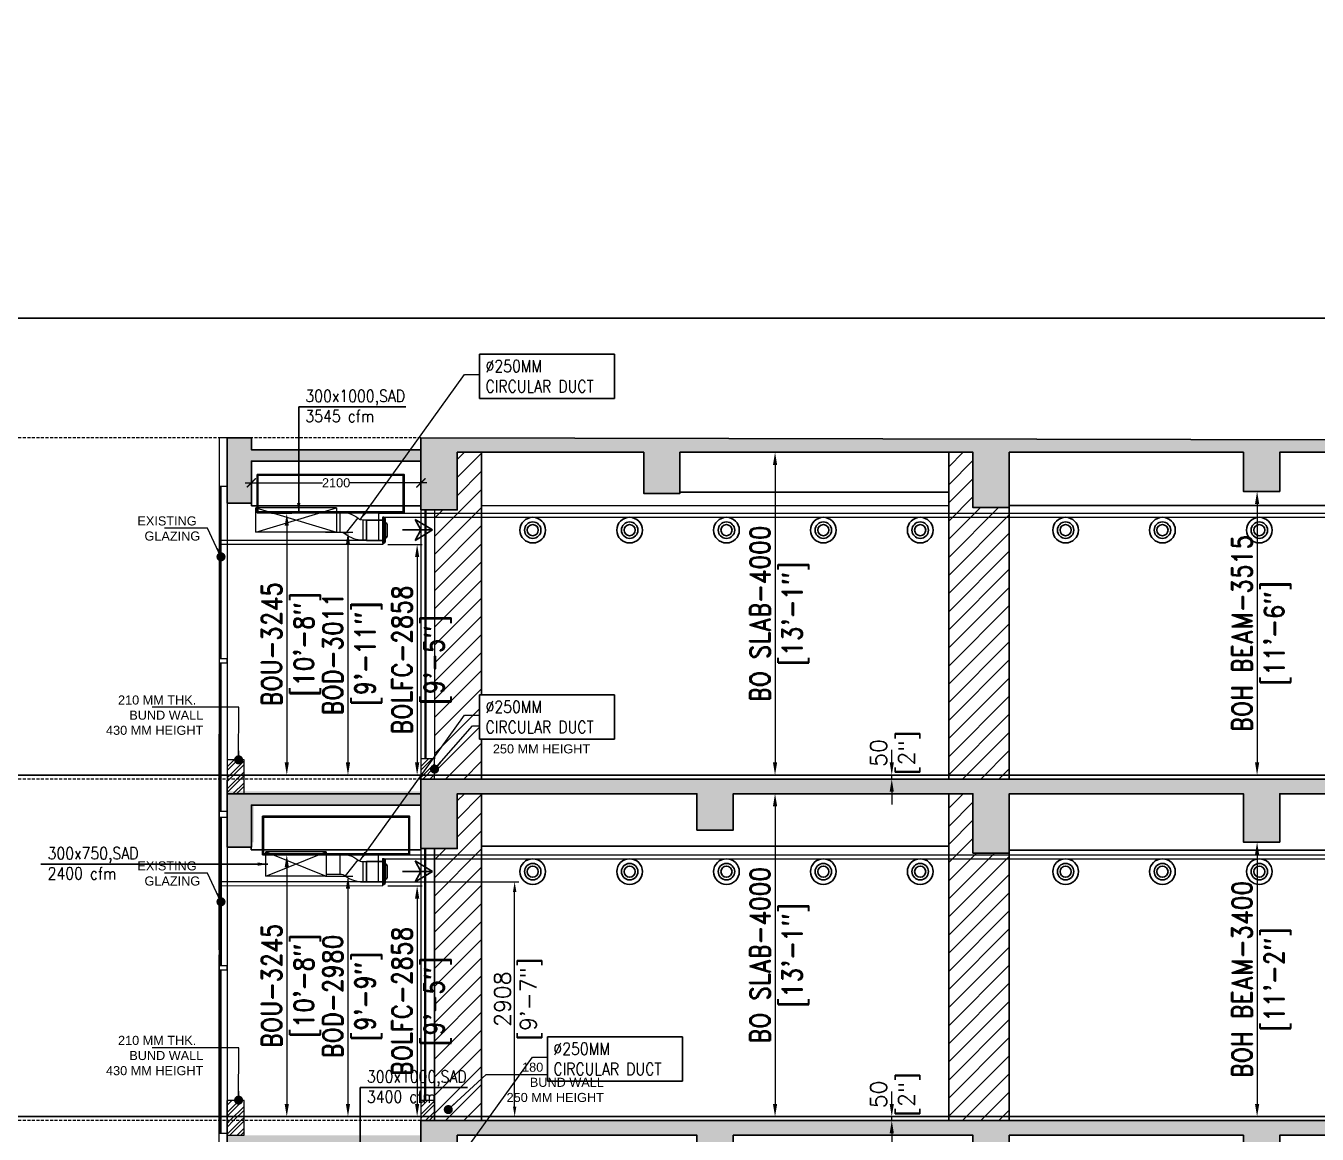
# Model space of a CAD drawing. Header units: millimetres. Extents: x -330573 to 5697, y 22061 to 198972.
# Drawn here: x -321418 to -305420, y 124768 to 138497 of the extents above; entities that cross this region are included whole.
import ezdxf

# ---------------------------------------------------------------- set-up
doc = ezdxf.new("R2010")
doc.units = ezdxf.units.MM
doc.linetypes.add('BORDERX2', pattern=[3.5, 1, -0.5, 1, -0.5, 0, -0.5])
doc.linetypes.add('DASHED', pattern=[0.75, 0.5, -0.25])
for name, color, linetype in [('AR-CALC', 7, 'Continuous'), ('DIM', 6, 'Continuous'), ('HAC', 1, 'Continuous'), ('HVAC SAD', 6, 'Continuous')]:
    doc.layers.add(name, color=color, linetype=linetype)
for name, color, linetype, lineweight in [('BEAM', 54, 'Continuous', 18), ('I-FLOR-TXT', 2, 'Continuous', 5), ('I-TXT', 2, 'Continuous', 5), ('S-ELEVATION LINE', 253, 'Continuous', 15), ('S-GRID', 8, 'BORDERX2', 0), ('S-Hatch', 8, 'Continuous', 5), ('VL-AC-DIM', 20, 'Continuous', 25), ('VL-AC-EQUIPMENT', 5, 'Continuous', 25), ('VL-AC-SA', 6, 'Continuous', 5), ('VL-AC-SA_TEXT_50', 7, 'Continuous', 25), ('VL-AC-SAT', 72, 'Continuous', 25), ('VL-FC', 21, 'Continuous', 18)]:
    doc.layers.add(name, color=color, linetype=linetype, lineweight=lineweight)
doc.layers.add('S-COL.', color=7, linetype='Continuous', true_color=0x0000fa)
doc.layers.add('S-SLAB', color=7, linetype='Continuous', true_color=0x8b9895)
doc.layers.add('S-EXISTING GLAZING', color=7, linetype='Continuous', lineweight=13, true_color=0x0bf4d8)
doc.styles.add('75', font='arial.ttf', dxfattribs={"height": 112.5})
doc.styles.add('ROMANS', font='romans.shx', dxfattribs={"height": 200})
doc.styles.get("Standard").update_dxf_attribs({"font": 'arial.ttf'})
doc.styles.add('VOLTAS - ROMAND', font='romand.shx', dxfattribs={"width": 0.85})
doc.dimstyles.new('Dim75', dxfattribs={"dimscale": 0, "dimtxt": 112.5, "dimasz": 112.5, "dimexe": 50, "dimexo": 50, "dimgap": 0.09, "dimtad": 0, "dimdec": 0, "dimrnd": 5, "dimzin": 0, "dimdsep": 46, "dimtxsty": '75', "dimblk": 'ARCHTICK', "dimcen": 0.09, "dimdle": 75, "dimclrd": 8, "dimclre": 8, "dimclrt": 2, "dimadec": 0, "dimazin": 0, "dimtfac": 1, "dimtdec": 0, "dimtofl": 0, "dimtmove": 0, "dimatfit": 3, "dimldrblk": 'DOT', "dimfxl": 1, "dimtolj": 1, "dimtzin": 0, "dimlwd": -1, "dimlwe": -1, "dimarcsym": 0})
doc.dimstyles.get("Standard").update_dxf_attribs({"dimtxt": 0.18, "dimasz": 0.18, "dimexe": 0.18, "dimexo": 0.0625, "dimgap": 0.09, "dimtad": 0, "dimtih": 1, "dimtoh": 1, "dimdec": 4, "dimzin": 0, "dimdsep": 46, "dimtxsty": 'Standard', "dimcen": 0.09, "dimadec": 0, "dimazin": 0, "dimtfac": 1, "dimtdec": 4, "dimtofl": 0, "dimtmove": 0, "dimatfit": 3, "dimfxl": 1, "dimtolj": 1, "dimtzin": 0, "dimarcsym": 0})
doc.dimstyles.new('VL_DIM', dxfattribs={"dimscale": 1.25, "dimtxt": 200, "dimasz": 125, "dimexe": 50, "dimexo": 50, "dimgap": 50, "dimtad": 1, "dimdec": 0, "dimrnd": 1, "dimzin": 9, "dimdsep": 46, "dimtxsty": 'ROMANS', "dimcen": 0.09, "dimdle": 35, "dimclrd": 7, "dimclre": 7, "dimclrt": 7, "dimadec": 0, "dimazin": 0, "dimtfac": 1, "dimtdec": 0, "dimtmove": 2, "dimatfit": 3, "dimfxl": 1, "dimtolj": 1, "dimtzin": 0, "dimlwd": 15, "dimlwe": 15, "dimarcsym": 1})
pattern_1 = [(45, (-95055.415, 264579.92), (-67.35192, 67.35192), []), (45, (-95010.51, 264579.92), (-67.35192, 67.35192), [])]

# ---------------------------------------------------------------- blocks, each defined once
blk = doc.blocks.new('_ArchTick')
at = {"color": 0, "linetype": 'ByBlock', "const_width": 0.15}
blk.add_lwpolyline([(-0.5, -0.5), (0.5, 0.5)], dxfattribs=at)
blk = doc.blocks.new('*D68')
at = {"layer": 'BEAM', "color": 8, "transparency": 16777216}
for p, q in [((-316747, 104599), (-315791, 104599)), ((-316672, 104599), (-316672, 104549)), ((-314497, 104599), (-315453, 104599)), ((-314572, 104599), (-314572, 104549))]:
    blk.add_line(p, q, dxfattribs=at)
at = {"layer": 'Defpoints', "color": 0, "transparency": 16777216}
for p in [(-316672, 104608), (-314572, 104608), (-314572, 104599)]:
    blk.add_point(p, dxfattribs=at)
at = {"layer": 'BEAM', "color": 8, "transparency": 16777216, "xscale": 112.5, "yscale": 112.5, "zscale": 112.5, "rotation": 180}
blk.add_blockref('_ArchTick', (-316672, 104599), dxfattribs=at)
at = {"layer": 'BEAM', "color": 8, "transparency": 16777216, "xscale": 112.5, "yscale": 112.5, "zscale": 112.5}
blk.add_blockref('_ArchTick', (-314572, 104599), dxfattribs=at)
at = {"layer": 'BEAM', "color": 2, "transparency": 16777216, "insert": (-315622, 104599), "char_height": 112.5, "attachment_point": 5, "style": '75'}
blk.add_mtext('\\A1;2100', dxfattribs=at)
blk = doc.blocks.new('_Dot')
at = {"color": 0, "linetype": 'ByBlock', "lineweight": -2}
blk.add_line((-0.5, 0), (-1, 0), dxfattribs=at)
at = {"color": 0, "linetype": 'ByBlock', "lineweight": 0, "const_width": 0.5}
blk.add_lwpolyline([(-0.25, 0, 1), (0.25, 0, 1)], format="xyb", close=True, dxfattribs=at)
blk = doc.blocks.new('*D74')
at = {"layer": 'AR-CALC', "color": 7, "lineweight": 15, "transparency": 16777216}
for p, q in [((-310690, 125142), (-310690, 125298)), ((-310709, 124985), (-310628, 124985)), ((-310690, 124935), (-310690, 124985)), ((-310709, 124935), (-310628, 124935)), ((-310690, 124779), (-310690, 124623))]:
    blk.add_line(p, q, dxfattribs=at)
at = {"layer": 'AR-CALC', "color": 7, "transparency": 16777216}
for points in [[(-310716, 125142), (-310664, 125142), (-310690, 124985)], [(-310716, 124779), (-310664, 124779), (-310690, 124935)]]:
    blk.add_solid(points, dxfattribs=at)
at = {"layer": 'Defpoints', "color": 0, "transparency": 16777216}
for p in [(-310772, 124985), (-310690, 124985), (-310772, 124935)]:
    blk.add_point(p, dxfattribs=at)
at = {"layer": 'AR-CALC', "color": 7, "transparency": 16777216, "char_height": 200, "attachment_point": 5, "rotation": 90, "style": 'ROMANS'}
for s, insert in [('\\A1;[2"]', (-310475, 125260)), ('\\A1;50', (-310853, 125260))]:
    blk.add_mtext(s, dxfattribs=dict(at, insert=insert))
blk = doc.blocks.new('A$C364F0CCE')
at = {"layer": 'VL-AC-SAT'}
for radius in [159, 102, 69]:
    blk.add_circle((0, 0), radius, dxfattribs=at)
blk = doc.blocks.new('*D75')
at = {"layer": 'AR-CALC', "color": 7, "lineweight": 15, "transparency": 16777216}
for p, q in [((-310690, 129372), (-310690, 129528)), ((-310709, 129215), (-310628, 129215)), ((-310709, 129165), (-310628, 129165)), ((-310690, 129165), (-310690, 129215)), ((-310690, 129009), (-310690, 128853))]:
    blk.add_line(p, q, dxfattribs=at)
at = {"layer": 'AR-CALC', "color": 7, "transparency": 16777216}
for points in [[(-310716, 129372), (-310664, 129372), (-310690, 129215)], [(-310716, 129009), (-310664, 129009), (-310690, 129165)]]:
    blk.add_solid(points, dxfattribs=at)
at = {"layer": 'Defpoints', "color": 0, "transparency": 16777216}
for p in [(-310772, 129215), (-310772, 129165), (-310690, 129215)]:
    blk.add_point(p, dxfattribs=at)
at = {"layer": 'AR-CALC', "color": 7, "transparency": 16777216, "char_height": 200, "attachment_point": 5, "rotation": 90, "style": 'ROMANS'}
for s, insert in [('\\A1;50', (-310853, 129490)), ('\\A1;[2"]', (-310475, 129490))]:
    blk.add_mtext(s, dxfattribs=dict(at, insert=insert))
blk = doc.blocks.new('A$C14FA655D')
at = {"layer": 'VL-AC-SAT'}
for p, q in [((215, 35), (215, -285)), ((215, 35), (230, 22)), ((816, -121), (603, 9)), ((603, 9), (672, -121)), ((255, -125), (255, -55)), ((255, -125), (255, -195)), ((816, -121), (445, -121)), ((445, -121), (816, -121)), ((816, -121), (445, -121)), ((445, -121), (816, -121)), ((816, -121), (603, -250)), ((603, -250), (672, -121)), ((215, -285), (230, -272))]:
    blk.add_line(p, q, dxfattribs=at)
blk.add_lwpolyline([(0, 0), (200, 0), (200, -250), (0, -250)], close=True, dxfattribs=at)
for points in [[(215, -285), (200, -285), (200, 35), (215, 35)], [(230, 22), (230, -272)]]:
    blk.add_lwpolyline(points, dxfattribs=at)
for centre, start, end in [((213, -61), 7.9087, 65.9574), ((213, -189), 294.0426, 352.0913)]:
    blk.add_arc(centre, 42.9, start, end, dxfattribs=at)
blk = doc.blocks.new('*D151')
at = {"layer": 'Defpoints', "color": 0, "transparency": 16777216}
for p in [(-317767, 127965), (-317427, 124985), (-317344, 124985)]:
    blk.add_point(p, dxfattribs=at)
at = {"layer": 'VL-AC-DIM', "color": 7, "lineweight": 15, "transparency": 16777216}
for p, q in [((-317705, 127965), (-317365, 127965)), ((-317427, 127809), (-317427, 125142)), ((-317406, 124985), (-317490, 124985))]:
    blk.add_line(p, q, dxfattribs=at)
at = {"layer": 'VL-AC-DIM', "color": 7, "transparency": 16777216}
for points in [[(-317453, 127809), (-317401, 127809), (-317427, 127965)], [(-317453, 125142), (-317401, 125142), (-317427, 124985)]]:
    blk.add_solid(points, dxfattribs=at)
at = {"layer": 'VL-AC-DIM', "color": 7, "transparency": 16777216, "char_height": 250, "width": 717.21, "attachment_point": 5, "rotation": 90, "style": 'VOLTAS - ROMAND'}
for s, insert in [('\\A1;BOD-2980', (-317615, 126475)), ('\\A1;[9\'-9"]', (-317174, 126475))]:
    blk.add_mtext(s, dxfattribs=dict(at, insert=insert))
blk = doc.blocks.new('*D153')
at = {"layer": 'Defpoints', "color": 0, "transparency": 16777216}
for p in [(-306011, 128385), (-306164, 124985), (-306011, 124985)]:
    blk.add_point(p, dxfattribs=at)
at = {"layer": 'VL-AC-DIM', "color": 7, "lineweight": 15, "transparency": 16777216}
for p, q in [((-306074, 128385), (-306226, 128385)), ((-306164, 128229), (-306164, 125142)), ((-306074, 124985), (-306226, 124985))]:
    blk.add_line(p, q, dxfattribs=at)
at = {"layer": 'VL-AC-DIM', "color": 7, "transparency": 16777216}
for points in [[(-306190, 128229), (-306138, 128229), (-306164, 128385)], [(-306190, 125142), (-306138, 125142), (-306164, 124985)]]:
    blk.add_solid(points, dxfattribs=at)
at = {"layer": 'VL-AC-DIM', "color": 7, "transparency": 16777216, "char_height": 250, "attachment_point": 5, "rotation": 90, "style": 'VOLTAS - ROMAND'}
for s, insert in [('\\A1;BOH BEAM-3400', (-306351, 126685)), ('\\A1;[11\'-2"]', (-305911, 126685))]:
    blk.add_mtext(s, dxfattribs=dict(at, insert=insert))
blk = doc.blocks.new('*D154')
at = {"layer": 'Defpoints', "color": 0, "transparency": 16777216}
for p in [(-311983, 128985), (-312136, 124985), (-311983, 124985)]:
    blk.add_point(p, dxfattribs=at)
at = {"layer": 'VL-AC-DIM', "color": 7, "lineweight": 15, "transparency": 16777216}
for p, q in [((-312046, 128985), (-312198, 128985)), ((-312136, 128829), (-312136, 125142)), ((-312046, 124985), (-312198, 124985))]:
    blk.add_line(p, q, dxfattribs=at)
at = {"layer": 'VL-AC-DIM', "color": 7, "transparency": 16777216}
for points in [[(-312162, 128829), (-312110, 128829), (-312136, 128985)], [(-312162, 125142), (-312110, 125142), (-312136, 124985)]]:
    blk.add_solid(points, dxfattribs=at)
at = {"layer": 'VL-AC-DIM', "color": 7, "transparency": 16777216, "char_height": 250, "attachment_point": 5, "rotation": 90, "style": 'VOLTAS - ROMAND'}
for s, insert in [('\\A1;BO SLAB-4000', (-312323, 126985)), ('\\A1;[13\'-1"]', (-311883, 126985))]:
    blk.add_mtext(s, dxfattribs=dict(at, insert=insert))
blk = doc.blocks.new('*D155')
at = {"layer": 'Defpoints', "color": 0, "transparency": 16777216}
for p in [(-318435, 128230), (-318185, 124985), (-318101, 124985)]:
    blk.add_point(p, dxfattribs=at)
at = {"layer": 'VL-AC-DIM', "color": 7, "lineweight": 15, "transparency": 16777216}
for p, q in [((-318373, 128230), (-318122, 128230)), ((-318185, 128074), (-318185, 125142)), ((-318164, 124985), (-318247, 124985))]:
    blk.add_line(p, q, dxfattribs=at)
at = {"layer": 'VL-AC-DIM', "color": 7, "transparency": 16777216}
for points in [[(-318211, 128074), (-318159, 128074), (-318185, 128230)], [(-318211, 125142), (-318159, 125142), (-318185, 124985)]]:
    blk.add_solid(points, dxfattribs=at)
at = {"layer": 'VL-AC-DIM', "color": 7, "transparency": 16777216, "char_height": 250, "width": 717.21, "attachment_point": 5, "rotation": 90, "style": 'VOLTAS - ROMAND'}
for s, insert in [('\\A1;BOU-3245', (-318372, 126608)), ('\\A1;[10\'-8"]', (-317932, 126608))]:
    blk.add_mtext(s, dxfattribs=dict(at, insert=insert))
blk = doc.blocks.new('*D156')
at = {"layer": 'Defpoints', "color": 0, "transparency": 16777216}
for p in [(-317767, 132226), (-317427, 129215), (-317344, 129215)]:
    blk.add_point(p, dxfattribs=at)
at = {"layer": 'VL-AC-DIM', "color": 7, "lineweight": 15, "transparency": 16777216}
for p, q in [((-317705, 132226), (-317365, 132226)), ((-317427, 132070), (-317427, 129372)), ((-317406, 129215), (-317490, 129215))]:
    blk.add_line(p, q, dxfattribs=at)
at = {"layer": 'VL-AC-DIM', "color": 7, "transparency": 16777216}
for points in [[(-317453, 132070), (-317401, 132070), (-317427, 132226)], [(-317453, 129372), (-317401, 129372), (-317427, 129215)]]:
    blk.add_solid(points, dxfattribs=at)
at = {"layer": 'VL-AC-DIM', "color": 7, "transparency": 16777216, "char_height": 250, "width": 717.21, "attachment_point": 5, "rotation": 90, "style": 'VOLTAS - ROMAND'}
for s, insert in [('\\A1;BOD-3011', (-317615, 130721)), ('\\A1;[9\'-11"]', (-317174, 130721))]:
    blk.add_mtext(s, dxfattribs=dict(at, insert=insert))
blk = doc.blocks.new('*D158')
at = {"layer": 'Defpoints', "color": 0, "transparency": 16777216}
for p in [(-306011, 132730), (-306164, 129215), (-306011, 129215)]:
    blk.add_point(p, dxfattribs=at)
at = {"layer": 'VL-AC-DIM', "color": 7, "lineweight": 15, "transparency": 16777216}
for p, q in [((-306074, 132730), (-306226, 132730)), ((-306164, 132574), (-306164, 129372)), ((-306074, 129215), (-306226, 129215))]:
    blk.add_line(p, q, dxfattribs=at)
at = {"layer": 'VL-AC-DIM', "color": 7, "transparency": 16777216}
for points in [[(-306190, 132574), (-306138, 132574), (-306164, 132730)], [(-306190, 129372), (-306138, 129372), (-306164, 129215)]]:
    blk.add_solid(points, dxfattribs=at)
at = {"layer": 'VL-AC-DIM', "color": 7, "transparency": 16777216, "char_height": 250, "attachment_point": 5, "rotation": 90, "style": 'VOLTAS - ROMAND'}
for s, insert in [('\\A1;BOH BEAM-3515', (-306351, 130973)), ('\\A1;[11\'-6"]', (-305911, 130973))]:
    blk.add_mtext(s, dxfattribs=dict(at, insert=insert))
blk = doc.blocks.new('*D159')
at = {"layer": 'Defpoints', "color": 0, "transparency": 16777216}
for p in [(-311983, 133215), (-312136, 129215), (-311983, 129215)]:
    blk.add_point(p, dxfattribs=at)
at = {"layer": 'VL-AC-DIM', "color": 7, "lineweight": 15, "transparency": 16777216}
for p, q in [((-312046, 133215), (-312198, 133215)), ((-312136, 133059), (-312136, 129372)), ((-312046, 129215), (-312198, 129215))]:
    blk.add_line(p, q, dxfattribs=at)
at = {"layer": 'VL-AC-DIM', "color": 7, "transparency": 16777216}
for points in [[(-312162, 133059), (-312110, 133059), (-312136, 133215)], [(-312162, 129372), (-312110, 129372), (-312136, 129215)]]:
    blk.add_solid(points, dxfattribs=at)
at = {"layer": 'VL-AC-DIM', "color": 7, "transparency": 16777216, "char_height": 250, "attachment_point": 5, "rotation": 90, "style": 'VOLTAS - ROMAND'}
for s, insert in [('\\A1;BO SLAB-4000', (-312323, 131215)), ('\\A1;[13\'-1"]', (-311883, 131215))]:
    blk.add_mtext(s, dxfattribs=dict(at, insert=insert))
blk = doc.blocks.new('*D160')
at = {"layer": 'Defpoints', "color": 0, "transparency": 16777216}
for p in [(-318435, 132460), (-318185, 129215), (-318101, 129215)]:
    blk.add_point(p, dxfattribs=at)
at = {"layer": 'VL-AC-DIM', "color": 7, "lineweight": 15, "transparency": 16777216}
for p, q in [((-318373, 132460), (-318122, 132460)), ((-318185, 132304), (-318185, 129372)), ((-318164, 129215), (-318247, 129215))]:
    blk.add_line(p, q, dxfattribs=at)
at = {"layer": 'VL-AC-DIM', "color": 7, "transparency": 16777216}
for points in [[(-318211, 132304), (-318159, 132304), (-318185, 132460)], [(-318211, 129372), (-318159, 129372), (-318185, 129215)]]:
    blk.add_solid(points, dxfattribs=at)
at = {"layer": 'VL-AC-DIM', "color": 7, "transparency": 16777216, "char_height": 250, "width": 717.21, "attachment_point": 5, "rotation": 90, "style": 'VOLTAS - ROMAND'}
for s, insert in [('\\A1;BOU-3245', (-318372, 130838)), ('\\A1;[10\'-8"]', (-317932, 130838))]:
    blk.add_mtext(s, dxfattribs=dict(at, insert=insert))
blk = doc.blocks.new('*D191')
at = {"layer": 'Defpoints', "color": 0, "transparency": 16777216}
for p in [(-316997, 132073), (-317377, 129215), (-316570, 129215)]:
    blk.add_point(p, dxfattribs=at)
at = {"layer": 'VL-AC-DIM', "color": 7, "lineweight": 15, "transparency": 16777216}
for p, q in [((-316934, 132073), (-316507, 132073)), ((-316570, 131917), (-316570, 129372)), ((-317314, 129215), (-316507, 129215))]:
    blk.add_line(p, q, dxfattribs=at)
at = {"layer": 'VL-AC-DIM', "color": 7, "transparency": 16777216}
for points in [[(-316596, 131917), (-316544, 131917), (-316570, 132073)], [(-316596, 129372), (-316544, 129372), (-316570, 129215)]]:
    blk.add_solid(points, dxfattribs=at)
at = {"layer": 'VL-AC-DIM', "color": 7, "transparency": 16777216, "char_height": 250, "attachment_point": 5, "rotation": 90, "style": 'VOLTAS - ROMAND'}
for s, insert in [('\\A1;BOLFC-2858', (-316757, 130644)), ('\\A1;[9\'-5"]', (-316317, 130644))]:
    blk.add_mtext(s, dxfattribs=dict(at, insert=insert))
blk = doc.blocks.new('*D278')
at = {"layer": 'Defpoints', "color": 0, "transparency": 16777216}
for p in [(-317097, 127894), (-315362, 127894), (-317025, 124985)]:
    blk.add_point(p, dxfattribs=at)
at = {"layer": 'VL-AC-SA', "color": 7, "lineweight": 15, "transparency": 16777216}
for p, q in [((-317047, 127894), (-315312, 127894)), ((-315362, 125110), (-315362, 127769)), ((-316975, 124985), (-315312, 124985))]:
    blk.add_line(p, q, dxfattribs=at)
at = {"layer": 'VL-AC-SA', "color": 7, "transparency": 16777216}
for points in [[(-315383, 127769), (-315341, 127769), (-315362, 127894)], [(-315383, 125110), (-315341, 125110), (-315362, 124985)]]:
    blk.add_solid(points, dxfattribs=at)
at = {"layer": 'VL-AC-SA', "color": 7, "transparency": 16777216, "char_height": 200, "attachment_point": 5, "rotation": 90, "style": 'ROMANS'}
for s, insert in [('\\A1;[9\'-7"]', (-315160, 126440)), ('\\A1;2908', (-315512, 126440))]:
    blk.add_mtext(s, dxfattribs=dict(at, insert=insert))
blk = doc.blocks.new('*D279')
at = {"layer": 'Defpoints', "color": 0, "transparency": 16777216}
for p in [(-316997, 127843), (-317377, 124985), (-316570, 124985)]:
    blk.add_point(p, dxfattribs=at)
at = {"layer": 'VL-AC-DIM', "color": 7, "lineweight": 15, "transparency": 16777216}
for p, q in [((-316934, 127843), (-316507, 127843)), ((-316570, 127687), (-316570, 125142)), ((-317314, 124985), (-316507, 124985))]:
    blk.add_line(p, q, dxfattribs=at)
at = {"layer": 'VL-AC-DIM', "color": 7, "transparency": 16777216}
for points in [[(-316596, 127687), (-316544, 127687), (-316570, 127843)], [(-316596, 125142), (-316544, 125142), (-316570, 124985)]]:
    blk.add_solid(points, dxfattribs=at)
at = {"layer": 'VL-AC-DIM', "color": 7, "transparency": 16777216, "char_height": 250, "attachment_point": 5, "rotation": 90, "style": 'VOLTAS - ROMAND'}
for s, insert in [('\\A1;BOLFC-2858', (-316757, 126414)), ('\\A1;[9\'-5"]', (-316317, 126414))]:
    blk.add_mtext(s, dxfattribs=dict(at, insert=insert))
blk = doc.blocks.new('SECTION')
at = {"layer": 'S-ELEVATION LINE', "ltscale": 90}
h = blk.add_hatch(dxfattribs=at)
h.set_pattern_fill('ANSI31', color=8, scale=50)
h.set_pattern_definition([(45, (-119240.44, 234768.69), (-112.2532, 112.2532), [])])
h.paths.add_polyline_path([(-8735, 12509.9), (-9037.6, 12509.9), (-9037.6, 11794.9), (-9317.6, 11794.9), (-9317.6, 8459.9), (-8735, 8459.9)])
h = blk.add_hatch(dxfattribs=at)
h.set_pattern_fill('ANSI31', color=8, scale=50)
h.set_pattern_definition([(45, (36560, 320179.92), (-112.2532, 112.2532), [])])
h.paths.add_polyline_path([(-2947.6, 12509.9), (-2647.6, 12509.9), (-2647.6, 11824.9), (-2197.6, 11824.9), (-2197.6, 8459.9), (-2947.6, 8459.9)])
h = blk.add_hatch(dxfattribs=at)
h.set_pattern_fill('ANSI31', color=8, scale=50)
h.set_pattern_definition([(45, (-119240.44, 230538.69), (-112.2532, 112.2532), [])])
h.paths.add_polyline_path([(-8735, 8279.9), (-9037.6, 8279.9), (-9037.6, 7599.9), (-9317.6, 7599.9), (-9317.6, 4229.9), (-8735, 4229.9)])
h = blk.add_hatch(dxfattribs=at)
h.set_pattern_fill('ANSI31', color=8, scale=50)
h.set_pattern_definition([(45, (36560, 315949.92), (-112.2532, 112.2532), [])])
h.paths.add_polyline_path([(-2947.6, 8279.9), (-2647.6, 8279.9), (-2647.6, 7544.9), (-2197.6, 7544.9), (-2197.6, 4229.9), (-2947.6, 4229.9)])
at = {"layer": 'S-Hatch'}
h = blk.add_hatch(dxfattribs=at)
h.set_pattern_fill('ANSI32', color=8, scale=10)
h.set_pattern_definition(pattern_1)
h.paths.add_polyline_path([(-9317.6, 4479.9), (-9487.6, 4479.9), (-9487.6, 4229.9), (-9317.6, 4229.9)])
h.paths.add_polyline_path([(-11677.9, 4229.9), (-11887.6, 4229.9), (-11887.6, 4049.6), (-11677.9, 4049.7)])
h.paths.add_polyline_path([(-9487.6, 8459.9), (-9317.6, 8459.9), (-9317.6, 8709.9), (-9487.6, 8709.9)])
h = blk.add_hatch(dxfattribs=at)
h.set_pattern_fill('ANSI32', color=8, scale=10)
h.set_pattern_definition([(45, (-95055.415, 264549.92), (-67.35192, 67.35192), []), (45, (-95010.51, 264549.92), (-67.35192, 67.35192), [])])
h.paths.add_polyline_path([(-11677.9, 8699.7), (-11887.6, 8699.7), (-11887.6, 8279.6), (-11677.9, 8279.6)])
h = blk.add_hatch(dxfattribs=at)
h.set_pattern_fill('ANSI32', color=8, scale=10)
h.set_pattern_definition(pattern_1)
h.paths.add_polyline_path([(-11677.9, 4479.7), (-11887.6, 4479.7), (-11887.6, 4229.9), (-11677.9, 4229.9)])
at = {"layer": 'S-SLAB', "ltscale": 90}
h = blk.add_hatch(color=8, dxfattribs=at)
h.dxf.hatch_style = 1
h.paths.add_polyline_path([(-11887.2, 12689.7), (-11887.9, 11879.4), (-11587.6, 11879.6), (-11587.6, 12399.7), (-9487.6, 12399.9), (-9487.6, 12539.9), (-11587.6, 12539.8), (-11587.6, 12689.9)])
h = blk.add_hatch(color=8, dxfattribs=at)
h.dxf.hatch_style = 1
h.paths.add_polyline_path([(-9487.6, 12689.9), (-9487.6, 11794.9), (-9037.6, 11794.9), (-9037.6, 12509.9), (-6727.1, 12509.9), (-6727.1, 11999.9), (-6277.1, 11999.9), (-6277.1, 12509.9), (-2647.6, 12509.9), (-2647.6, 11824.9), (-2197.6, 11824.9), (-2197.6, 12509.9), (702.4, 12509.9), (702.4, 12024.9), (1152.4, 12024.9), (1152.4, 12509.9), (4352.4, 12509.9), (4352.4, 11839.9), (4802.4, 11839.9), (4802.4, 12509.9), (9136.9, 12509.9), (9136.9, 12039.9), (9587.9, 12039.9), (9587.9, 12509.9), (11502.3, 12509.9), (11502.3, 12644.5)])
h = blk.add_hatch(color=8, dxfattribs=at)
h.dxf.hatch_style = 1
h.paths.add_polyline_path([(-5617.6, 8279.9), (-2647.6, 8279.9), (-2647.6, 7544.9), (-2197.6, 7544.9), (-2197.6, 8279.9), (702.4, 8279.9), (702.4, 7679.9), (1152.4, 7679.9), (1152.4, 8279.9), (4352.4, 8279.9), (4352.4, 7609.9), (4802.4, 7609.9), (4802.4, 8279.9), (9136.9, 8279.9), (9136.9, 7799.9), (9587.9, 7799.9), (9587.9, 8029.9), (11502.4, 8029.9), (11502.4, 7579.9), (11732.4, 7579.9), (11732.4, 8459.9), (11502.4, 8459.9), (11502, 8209.9), (9587.5, 8209.9), (9587.9, 8459.9), (-9487.6, 8459.9), (-9487.6, 7599.9), (-9037.6, 7599.9), (-9037.6, 8279.9), (-6067.6, 8279.9), (-6067.6, 7829.9), (-5617.6, 7829.9)])
at = {"layer": 'S-SLAB'}
h = blk.add_hatch(color=8, dxfattribs=at)
h.dxf.hatch_style = 1
h.paths.add_polyline_path([(-9487.6, 3909.9), (-9487.6, 4049.9), (-11677.9, 4049.7), (-11677.9, 4049.6), (-11887.6, 4049.6), (-11887.9, 3558.7), (-11587.6, 3558.9), (-11587.6, 3909.7)])
edge = h.paths.add_edge_path()
edge.add_line((-9487.6, 8309.9), (-11887.6, 8309.6))
edge.add_line((-11887.6, 8309.6), (-11887.9, 7679.4))
edge.add_line((-11887.9, 7679.4), (-11557.6, 7679.6))
edge.add_line((-11557.6, 7679.6), (-11557.6, 8169.7))
edge.add_line((-11557.6, 8169.7), (-9487.6, 8169.9))
at = {"layer": 'S-SLAB', "ltscale": 90}
h = blk.add_hatch(color=8, dxfattribs=at)
h.dxf.hatch_style = 1
h.paths.add_polyline_path([(-9487.6, 8279.9), (-11887.6, 8279.6), (-11887.7, 8189.8), (-11887.6, 8189.8), (-11887.6, 8119.8), (-11887.9, 7619.4), (-11587.6, 7619.6), (-11587.6, 8139.7), (-9487.6, 8139.9)])
h = blk.add_hatch(color=8, dxfattribs=at)
h.dxf.hatch_style = 1
h.paths.add_polyline_path([(-9487.6, 4229.9), (-9487.6, 3359.9), (-9037.6, 3359.9), (-9037.6, 4049.9), (-6067.6, 4049.9), (-6067.6, 3559.9), (-5617.6, 3559.9), (-5617.6, 4049.9), (-2647.6, 4049.9), (-2647.6, 3559.9), (-2197.6, 3559.9), (-2197.6, 4049.9), (702.4, 4049.9), (702.4, 3559.9), (1152.4, 3559.9), (1152.4, 4049.9), (4352.4, 4049.9), (4352.4, 3559.9), (4802.4, 3559.9), (4802.4, 4049.9), (9136.9, 4049.9), (9136.9, 3594.9), (9587.9, 3594.9), (9587.9, 3829.9), (11502.2, 3829.9), (11502.2, 3399.9), (11731.3, 3399.9), (11732.4, 3949.9), (11732.4, 4229.9), (11502.2, 4229.9), (11502.2, 3979.9), (9587.4, 3979.9), (9587.4, 4229.9)])
at = {"layer": 'DIM', "color": 8, "linetype": 'ByBlock', "ltscale": 2}
for p, q in [((-11887.9, 7659.4), (-11887.9, 8449.4)), ((-11887.9, 7659.4), (-11887.9, 8449.4)), ((-11887.9, 3699.7), (-11887.9, 4479.7))]:
    blk.add_line(p, q, dxfattribs=at)
at = {"layer": 'HAC', "color": 8, "elevation": 0}
blk.add_lwpolyline([(-9487.6, 8279.9), (-11887.6, 8279.6), (-11887.9, 7619.4), (-11587.6, 7619.6), (-11587.6, 8139.7), (-9487.6, 8139.9)], dxfattribs=at)
at = {"layer": 'I-FLOR-TXT', "color": 8, "elevation": 0}
for points in [[(-11677.9, 8699.7), (-11887.6, 8699.7), (-11887.6, 8279.6), (-11677.9, 8279.6)], [(-11677.9, 4479.7), (-11887.6, 4479.7), (-11887.6, 4049.6), (-11677.9, 4049.6)]]:
    blk.add_lwpolyline(points, close=True, dxfattribs=at)
at = {"layer": 'I-FLOR-TXT', "color": 8}
for points in [[(-9317.6, 8709.9), (-9487.6, 8709.9), (-9487.6, 8459.9), (-9317.6, 8459.9)], [(-9317.6, 4479.9), (-9487.6, 4479.9), (-9487.6, 4229.9), (-9317.6, 4229.9)]]:
    blk.add_lwpolyline(points, close=True, dxfattribs=at)
at = {"layer": 'S-COL.', "color": 8, "ltscale": 90}
for p, q in [((-8735, 12509.9), (-8735, 8459.9)), ((-8735, 8279.9), (-8735, 4229.9)), ((-8735, 8279.9), (-8735, 4229.9))]:
    blk.add_line(p, q, dxfattribs=at)
for points in [[(-2947.6, 12509.9), (-2647.6, 12509.9), (-2647.6, 11824.9), (-2197.6, 11824.9), (-2197.6, 8459.9), (-2947.6, 8459.9)], [(-8735, 8279.9), (-9037.6, 8279.9), (-9037.6, 7599.9), (-9317.6, 7599.9), (-9317.6, 4229.9), (-8735, 4229.9)], [(-2947.6, 8279.9), (-2647.6, 8279.9), (-2647.6, 7544.9), (-2197.6, 7544.9), (-2197.6, 4229.9), (-2947.6, 4229.9)]]:
    blk.add_lwpolyline(points, close=True, dxfattribs=at)
at = {"layer": 'S-ELEVATION LINE', "color": 8}
for p, q in [((-11987.6, 12089.9, 0), (-11987.6, 4134.9, 0)), ((-11987.6, 12089.9, 0), (-11987.6, 4134.9, 0)), ((-11887.9, 12048.7), (-11887.9, 8473.7)), ((-9487.6, 11869.9), (-9487.6, 8709.9)), ((-9487.6, 11869.9), (-9487.6, 8709.9)), ((-9317.6, 11794.9), (-9317.6, 8709.9)), ((-9317.6, 11794.9), (-9317.6, 8709.9)), ((-11887.9, 7939.7), (-11887.9, 3909.7)), ((-9487.6, 7599.9), (-9487.6, 4479.9)), ((-9487.6, 7599.9), (-9487.6, 4479.9)), ((-9317.6, 7599.9), (-9317.6, 4479.9)), ((-9317.6, 7599.9), (-9317.6, 4479.9))]:
    blk.add_line(p, q, dxfattribs=at)
at = {"layer": 'S-ELEVATION LINE', "color": 8, "ltscale": 90}
for points in [[(-11987.6, 12089.7), (-11887.9, 12089.7), (-11887.9, 12689.7), (-11987.6, 12689.7)], [(-11987.3, 7990), (-11887.6, 7989.8), (-11887.6, 8059.8), (-11987.3, 8060)], [(-11987.3, 7990), (-11887.6, 7989.8), (-11887.6, 8059.8), (-11987.3, 8060)]]:
    blk.add_lwpolyline(points, close=True, dxfattribs=at)
at = {"layer": 'S-ELEVATION LINE', "color": 8, "ltscale": 90, "elevation": 0}
for points in [[(-11987.6, 6097.5), (-11887.9, 6097.2), (-11887.9, 6147.2), (-11987.6, 6147.5)], [(-11987.6, 4074.9), (-11887.9, 4074.9), (-11887.9, 3474.9), (-11987.6, 3475.2)]]:
    blk.add_lwpolyline(points, close=True, dxfattribs=at)
at = {"layer": 'S-EXISTING GLAZING', "color": 8}
for p, q in [((-11972, 9952.5, 0), (-11974.1, 12089.7, 0)), ((-11972, 9952.5, 0), (-11974.1, 12089.7, 0)), ((-11960, 9952.5, 0), (-11962.1, 12089.7, 0)), ((-11960, 9952.5, 0), (-11962.1, 12089.7, 0)), ((-9437.6, 11794.9), (-9437.6, 8709.9)), ((-9437.6, 11794.9), (-9437.6, 8709.9)), ((-9425.6, 11794.9), (-9425.6, 8709.9)), ((-9425.6, 11794.9), (-9425.6, 8709.9)), ((-11974.3, 8060, 0), (-11973.1, 9902.3)), ((-11974.3, 8060, 0), (-11973.1, 9902.3)), ((-11962.3, 8060, 0), (-11961.1, 9902.3)), ((-11962.3, 8060, 0), (-11961.1, 9902.3)), ((-11987.6, 6345.4, 0), (-11987.6, 9016.6, 0)), ((-11987.6, 6345.4, 0), (-11987.6, 9016.6, 0)), ((-11974.3, 7990, 0), (-11973.2, 6147.5, 0)), ((-11974.3, 7990, 0), (-11973.2, 6147.5, 0)), ((-11962.3, 7990, 0), (-11961.2, 6147.5, 0)), ((-9437.6, 4479), (-9437.6, 7599.9)), ((-9437.6, 4479), (-9437.6, 7599.9)), ((-9425.6, 4479.9), (-9425.6, 7599.9)), ((-9425.6, 4479.9), (-9425.6, 7599.9)), ((-11987.6, 3909.9, 0), (-11987.6, 6283.8)), ((-11987.6, 4074.9, 0), (-11987.6, 6283.8)), ((-11987.6, 5192.7, 0), (-11987.6, 6080.8, 0)), ((-11987.6, 5192.7, 0), (-11987.6, 6080.8, 0)), ((-11974.6, 4074.9), (-11974.6, 6097.5, 0)), ((-11974.6, 4074.9), (-11974.6, 6097.5, 0)), ((-11962.6, 4074.8), (-11962.6, 6097.4, 0)), ((-11962.6, 4074.8), (-11962.6, 6097.4, 0))]:
    blk.add_line(p, q, dxfattribs=at)
at = {"layer": 'S-EXISTING GLAZING', "color": 8, "ltscale": 90}
blk.add_lwpolyline([(-11987.6, 9902.4), (-11887.9, 9902.1), (-11887.9, 9952.1), (-11987.6, 9952.4)], close=True, dxfattribs=at)
at = {"layer": 'S-EXISTING GLAZING', "color": 8, "ltscale": 90, "elevation": 0}
blk.add_lwpolyline([(-11987.6, 6097.5), (-11887.9, 6097.2), (-11887.9, 6147.2), (-11987.6, 6147.5)], close=True, dxfattribs=at)
at = {"layer": 'S-GRID', "color": 8, "linetype": 'DASHED', "ltscale": 75}
for p, q in [((-9487.6, 12689.9), (-17350, 12689.9)), ((-9487.6, 8459.9), (-17350, 8459.9)), ((-9487.6, 4229.9), (-17350, 4229.9))]:
    blk.add_line(p, q, dxfattribs=at)
at = {"layer": 'S-SLAB', "color": 8, "ltscale": 90}
for p, q in [((-6277.1, 12014.9), (-2947.6, 12014.9)), ((-11587.6, 11879.6), (-11587.6, 11845.4)), ((-11587.6, 11845.4), (-9487.6, 11845.4)), ((-8737.6, 11849.9), (-2947.6, 11845.4)), ((-2197.6, 11849.9), (4052.4, 11849.9)), ((-11587.6, 7649.6), (-11588, 7584.9)), ((-11588, 7584.9), (-9488, 7584.9)), ((-8737.6, 7629.9), (-2947.6, 7629.9)), ((-2197.6, 7579.9), (4052.4, 7579.9))]:
    blk.add_line(p, q, dxfattribs=at)
for points in [[(-9487.6, 12539.9), (-11587.6, 12539.8), (-11587.6, 12689.9), (-11887.2, 12689.7), (-11887.9, 11879.4), (-11587.6, 11879.6), (-11587.6, 12399.7), (-9487.6, 12399.9)], [(-9487.6, 12689.9), (-9487.6, 11794.9), (-9037.6, 11794.9), (-9037.6, 12509.9), (-6727.1, 12509.9), (-6727.1, 11999.9), (-6277.1, 11999.9), (-6277.1, 12509.9), (-2647.6, 12509.9), (-2647.6, 11824.9), (-2197.6, 11824.9), (-2197.6, 12509.9), (702.4, 12509.9), (702.4, 12024.9), (1152.4, 12024.9), (1152.4, 12509.9), (4352.4, 12509.9)], [(11502.3, 12644.5), (-9487.6, 12689.9)], [(-9487.6, 8479.9), (-9487.6, 7599.9), (-9037.6, 7599.9), (-9037.6, 8279.9), (-6067.6, 8279.9), (-6067.6, 7829.9), (-5617.6, 7829.9), (-5617.6, 8279.9), (-2647.6, 8279.9), (-2647.6, 7544.9), (-2197.6, 7544.9), (-2197.6, 8279.9), (702.4, 8279.9), (702.4, 7679.9), (1152.4, 7679.9), (1152.4, 8279.9), (4352.4, 8279.9)], [(9587.9, 8459.9), (-9487.6, 8459.9)], [(-9487.6, 4229.9), (-9487.6, 3359.9), (-9037.6, 3359.9), (-9037.6, 4049.9), (-6067.6, 4049.9), (-6067.6, 3559.9), (-5617.6, 3559.9), (-5617.6, 4049.9), (-2647.6, 4049.9), (-2647.6, 3559.9), (-2197.6, 3559.9), (-2197.6, 4049.9), (702.4, 4049.9), (702.4, 3559.9), (1152.4, 3559.9), (1152.4, 4049.9), (4352.4, 4049.9)], [(9587.4, 4229.9), (-9487.6, 4229.9)]]:
    blk.add_lwpolyline(points, dxfattribs=at)
at = {"layer": 'I-TXT', "color": 8, "char_height": 112.5, "style": '75'}
for s, width, heights, insert, attachment_point in [('\\pxqr;EXISTING  GLAZING', 973.303, [433.7], (-13194.8, 11715.5), 1), ('\\pxqr;210 MM THK.   BUND WALL\\P430 MM HEIGHT ', 1436.536, [0], (-13619.3, 9496.9), 1), ('\\pxqr;180 MM THK.  BUND WALL\\P250 MM HEIGHT ', 1436.536, [0], (-7390.4, 9266.6), 3), ('\\pxqr;EXISTING  GLAZING', 973.303, [433.7], (-13194.8, 7442.3), 1), ('\\pxqr;210 MM THK.   BUND WALL\\P430 MM HEIGHT ', 1436.536, [0], (-13619.3, 5280.6), 1), ('\\pxqr;180 MM THK.  BUND WALL\\P250 MM HEIGHT ', 1436.536, [0], (-7220.4, 4948.5), 3)]:
    blk.add_mtext_dynamic_manual_height_columns(s, width=width, gutter_width=375, heights=heights, dxfattribs=dict(at, insert=insert, attachment_point=attachment_point))
at = {"layer": 'BEAM', "color": 8}
dim = blk.add_linear_dim(base=(-9487.6, 12130.9), p1=(-11587.6, 12139.6), p2=(-9487.6, 12139.6), dimstyle='Dim75', override={"dimscale": 1, "dimfxl": 12, "dimfxlon": 1, "dimarcsym": 1}, dxfattribs=at)
dim.commit()
dim.dimension.update_dxf_attribs({"geometry": '*D68', "text_midpoint": (-10537.6, 12130.9), "insert": (305084.7, -92468.2)})
at = {"layer": 'I-FLOR-TXT', "color": 8}
for points in [[(-11963.5, 11214.1), (-12129.6, 11568.4), (-12664.7, 11568.4)], [(-11745.5, 8699.7), (-11743.5, 9349.9), (-12815.3, 9349.9)], [(-9317.6, 8584.9), (-8847.9, 9119.5), (-8049.7, 9119.5)], [(-11963.5, 6940.9), (-12129.6, 7295.2), (-12664.7, 7295.2)], [(-11745.5, 4483.4), (-11743.5, 5133.6), (-12815.3, 5133.6)], [(-9147.6, 4367), (-8677.9, 4801.4), (-7879.7, 4801.4)]]:
    blk.add_leader(points, dimstyle='Dim75', override={"dimscale": 1, "dimfxl": 12, "dimfxlon": 1, "dimarcsym": 1}, dxfattribs=at)

msp = doc.modelspace()

# ---------------------------------------------------------------- linework, layer by layer
at = {"layer": 'AR-CALC'}
for p, q in [((-322625.1, 129215.3), (-284080.2, 129215.3)), ((-322625.1, 124985.3), (-284080.2, 124985.3))]:
    msp.add_line(p, q, dxfattribs=at)
at = {"layer": 'VL-AC-EQUIPMENT'}
for points in [[(-330572.6, 160294.5), (-280868.4, 160294.5), (-280868.4, 134876.4), (-330572.6, 134876.4)], [(-330572.6, 134876.4), (-280868.4, 134876.4), (-280868.4, 116700.2), (-330572.6, 116700.2)], [(-318552.8, 132939.9), (-316732.8, 132939.9), (-316732.8, 132464.9), (-318552.8, 132464.9)], [(-318542.8, 132929.9), (-316742.8, 132929.9), (-316742.8, 132474.9), (-318542.8, 132474.9)], [(-318484.2, 128705), (-316664.2, 128705), (-316664.2, 128230), (-318484.2, 128230)], [(-318474.2, 128695), (-316674.2, 128695), (-316674.2, 128240), (-318474.2, 128240)]]:
    msp.add_lwpolyline(points, close=True, dxfattribs=at)
at = {"layer": 'VL-AC-SA'}
for p, q in [((-318569.9, 132525.9), (-317569.9, 132225.9)), ((-318569.9, 132225.9), (-317569.9, 132525.9)), ((-317569.9, 132525.9), (-318569.9, 132525.9)), ((-317569.9, 132525.9), (-318569.9, 132525.9)), ((-317569.9, 132225.9), (-318569.9, 132225.9)), ((-317569.9, 132225.9), (-318569.9, 132225.9)), ((-318445.1, 128265.4), (-317695.1, 127965.4)), ((-318445.1, 127965.4), (-317695.1, 128265.4)), ((-317695.1, 128265.4), (-318445.1, 128265.4)), ((-317695.1, 128265.4), (-318445.1, 128265.4)), ((-317695.1, 127965.4), (-318445.1, 127965.4)), ((-317695.1, 127965.4), (-318445.1, 127965.4))]:
    msp.add_line(p, q, dxfattribs=at)
for points in [[(-318569.9, 132225.9), (-318569.9, 132525.9)], [(-317569.9, 132525.9), (-317569.9, 132225.9)], [(-317521.8, 132225.9), (-317521.8, 132475.9)], [(-317305.1, 132400.7), (-317459.9, 132204.4)], [(-317243.2, 132379.2), (-317243.2, 132129.2)], [(-317255.2, 132129.2), (-317196.8, 132129.2)], [(-318445.1, 127965.4), (-318445.1, 128265.4)], [(-317695.1, 128265.4), (-317695.1, 127965.4)], [(-317522, 127990.4), (-317522, 128240.4)], [(-317305.3, 128165.2), (-317460.1, 127968.9)], [(-317243.4, 128143.8), (-317243.4, 127893.8)], [(-317255.4, 127893.8), (-317197, 127893.8)]]:
    msp.add_lwpolyline(points, dxfattribs=at)
for points in [[(-317569.9, 132475.9), (-317521.8, 132475.9, -0.1684895), (-317305.1, 132400.7, 0.1684895), (-317243.2, 132379.2), (-317196.8, 132379.2)], [(-317569.9, 132225.9), (-317521.8, 132225.9, -0.1684895), (-317459.9, 132204.4, 0.1684895), (-317243.2, 132129.2), (-317196.8, 132129.2)], [(-317695.1, 128240.4), (-317522, 128240.4, -0.1684895), (-317305.3, 128165.2, 0.1684895), (-317243.4, 128143.8), (-317197, 128143.8)], [(-317695.1, 127990.4), (-317522, 127990.4, -0.1684895), (-317460.1, 127968.9, 0.1684895), (-317243.4, 127893.8), (-317197, 127893.8)]]:
    msp.add_lwpolyline(points, format="xyb", dxfattribs=at)
at = {"layer": 'VL-FC'}
for p, q in [((-317046.8, 132458.8), (-296584.3, 132458.8)), ((-317046.8, 132458.8), (-317046.8, 132123.8)), ((-316996.8, 132408.8), (-296584.3, 132408.8)), ((-316996.8, 132408.8), (-316996.8, 132073.8)), ((-317046.8, 132123.8), (-318998, 132121.8, 0)), ((-316996.8, 132073.8), (-318997.9, 132071.8, 0)), ((-317046.8, 128228.8), (-296484.2, 128228.8)), ((-316996.8, 128178.8), (-296484.2, 128178.8)), ((-317046.8, 127893.8), (-318998, 127891.8, 0)), ((-316996.8, 127843.8), (-318997.9, 127841.8, 0))]:
    msp.add_line(p, q, dxfattribs=at)
for points in [[(-317046.8, 127893.8), (-317046.8, 128228.8)], [(-316996.4, 127843.8), (-316996.8, 128178.8)]]:
    msp.add_lwpolyline(points, dxfattribs=at)

# ---------------------------------------------------------------- block references
at = {"layer": 'HVAC SAD'}
for name, p in [('SECTION', (-307036.5, 120705.3)), ('A$C14FA655D', (-317196.8, 132373.8)), ('A$C364F0CCE', (-315137.8, 132249.9)), ('A$C364F0CCE', (-313937.8, 132249.9)), ('A$C364F0CCE', (-312737.8, 132249.9)), ('A$C364F0CCE', (-311537.8, 132249.9)), ('A$C364F0CCE', (-310337.8, 132249.9)), ('A$C364F0CCE', (-308536.6, 132249.9)), ('A$C364F0CCE', (-307336.6, 132249.9)), ('A$C364F0CCE', (-306136.6, 132249.9)), ('A$C14FA655D', (-317197, 128143.8)), ('A$C364F0CCE', (-315137.8, 128019.9)), ('A$C364F0CCE', (-313937.8, 128019.9)), ('A$C364F0CCE', (-312737.8, 128019.9)), ('A$C364F0CCE', (-311537.8, 128019.9)), ('A$C364F0CCE', (-310337.8, 128019.9)), ('A$C364F0CCE', (-308536.6, 128019.9)), ('A$C364F0CCE', (-307336.6, 128019.9)), ('A$C364F0CCE', (-306136.6, 128019.9))]:
    msp.add_blockref(name, p, dxfattribs=at)

# ---------------------------------------------------------------- texts
at = {"layer": 'VL-AC-SA_TEXT_50', "char_height": 150, "width": 1258.286, "attachment_point": 5, "style": 'VOLTAS - ROMAND'}
for s, insert in [('\\pxql;300x1000,SAD\\P3545 cfm  ', (-317325.3, 133788, -678.6)), ('\\pxql;300x750,SAD\\P2400 cfm  ', (-320518.9, 128122.5, -678.6)), ('\\pxql;300x1000,SAD\\P3400 cfm  ', (-316562.9, 125356.3, -678.6))]:
    msp.add_mtext(s, dxfattribs=dict(at, insert=insert))

# ---------------------------------------------------------------- dimensions: what is measured, and where the dimension line sits
at = {"layer": 'AR-CALC'}
for base, p1, p2, picture, middle in [((-310690.2, 129215.3), (-310772, 129165.3), (-310772, 129215.3), '*D75', (-310690.2, 129490.3)), ((-310690.2, 124985.3), (-310772, 124935.3), (-310772, 124985.3), '*D74', (-310690.2, 125260.3))]:
    dim = msp.add_linear_dim(base=base, p1=p1, p2=p2, angle=90, dimstyle='VL_DIM', override={"dimpost": '\\X'}, dxfattribs=at)
    dim.commit()
    dim.dimension.update_dxf_attribs({"geometry": picture, "text_midpoint": middle, "dimtype": 160})
at = {"layer": 'VL-AC-DIM', "color": 8}
for base, p1, p2, text, picture, middle in [((-312135.9, 129215.3), (-311983.3, 133215.2), (-311983.3, 129215.3), 'BO SLAB-<>', '*D159', (-312135.9, 131215.3)), ((-306163.7, 129215.3), (-306011.2, 132730.2), (-306011.2, 129215.3), 'BOH BEAM-<>', '*D158', (-306163.7, 130972.8)), ((-318184.8, 129215.3), (-318435.1, 132460), (-318101.3, 129215.3), 'BOU-<>', '*D160', (-318184.8, 130837.7)), ((-317427, 129215.3), (-317767.2, 132225.9), (-317343.5, 129215.3), 'BOD-<>', '*D156', (-317427, 130720.6)), ((-316570, 129215.3), (-316996.8, 132073.2), (-317376.6, 129215.3), 'BOLFC-<>', '*D191', (-316570, 130644.3)), ((-312135.9, 124985.3), (-311983.3, 128985.2), (-311983.3, 124985.3), 'BO SLAB-<>', '*D154', (-312135.9, 126985.3)), ((-306163.7, 124985.3), (-306011.2, 128385.2), (-306011.2, 124985.3), 'BOH BEAM-<>', '*D153', (-306163.7, 126685.3)), ((-318184.8, 124985.3), (-318435.1, 128230), (-318101.3, 124985.3), 'BOU-<>', '*D155', (-318184.8, 126607.7)), ((-317427, 124985.3), (-317767.2, 127965.4), (-317343.5, 124985.3), 'BOD-<>', '*D151', (-317427, 126475.4)), ((-316570, 124985.3), (-316996.8, 127843.2), (-317376.6, 124985.3), 'BOLFC-<>', '*D279', (-316570, 126414.3))]:
    dim = msp.add_linear_dim(base=base, p1=p1, p2=p2, angle=90, text=text, dimstyle='VL_DIM', override={"dimpost": '\\X', "dimtxsty": 'VOLTAS - ROMAND'}, dxfattribs=at)
    dim.commit()
    dim.dimension.update_dxf_attribs({"geometry": picture, "text_midpoint": middle})

# ---------------------------------------------------------------- leaders
at = {"layer": 'VL-AC-DIM'}
for points in [[(-317281.4, 132373.8), (-315982.1, 134178.3), (-315778.7, 134178.3)], [(-317281.4, 128153.1), (-315982.1, 129957.6), (-315778.7, 129957.6)], [(-316440.9, 123916.9), (-315141.6, 125721.5), (-314938.3, 125721.5)]]:
    msp.add_leader(points, dimstyle='VL_DIM', override={"dimscale": 1, "dimgap": 50, "dimtad": 0}, dxfattribs=at)
at = {"layer": 'VL-AC-SA_TEXT_50'}
for points in [[(-318037.4, 132460.9), (-318037.4, 133778.5), (-316708.2, 133778.5)], [(-318421.7, 128113, 0), (-321231.1, 128113, 0), (-318421.7, 128113, 0)], [(-317275.1, 124029.1), (-317275.1, 125346.7), (-315945.9, 125346.7)]]:
    msp.add_leader(points, dimstyle='Standard', override={"dimasz": 125, "dimclrd": 7}, dxfattribs=at)

# ---------------------------------------------------------------- next in the draw order: texts
at = {"layer": 'VL-AC-SA_TEXT_50', "char_height": 150, "width": 1522.869, "attachment_point": 5, "style": 'VOLTAS - ROMAND', "bg_fill": 19, "box_fill_scale": 1.5, "bg_fill_color": 256, "bg_fill_transparency": 0}
for insert in [(-314961, 134157, 0), (-314961, 129936.2, 0), (-314120.6, 125700.1, 0)]:
    msp.add_mtext('\\pxql;%%C250MM CIRCULAR DUCT', dxfattribs=dict(at, insert=insert))

# ---------------------------------------------------------------- next in the draw order: dimensions: what is measured, and where the dimension line sits
at = {"layer": 'VL-AC-SA'}
dim = msp.add_linear_dim(base=(-315361.8968, 127893.7581), p1=(-317025.3956, 124985.3406), p2=(-317096.9719, 127893.7581), angle=90, dimstyle='VL_DIM', override={"dimscale": 1, "dimpost": '\\X'}, dxfattribs=at)
dim.commit()
dim.dimension.update_dxf_attribs({"geometry": '*D278', "text_midpoint": (-315361.8968, 126439.5493)})

doc.saveas('drawing.dxf')
